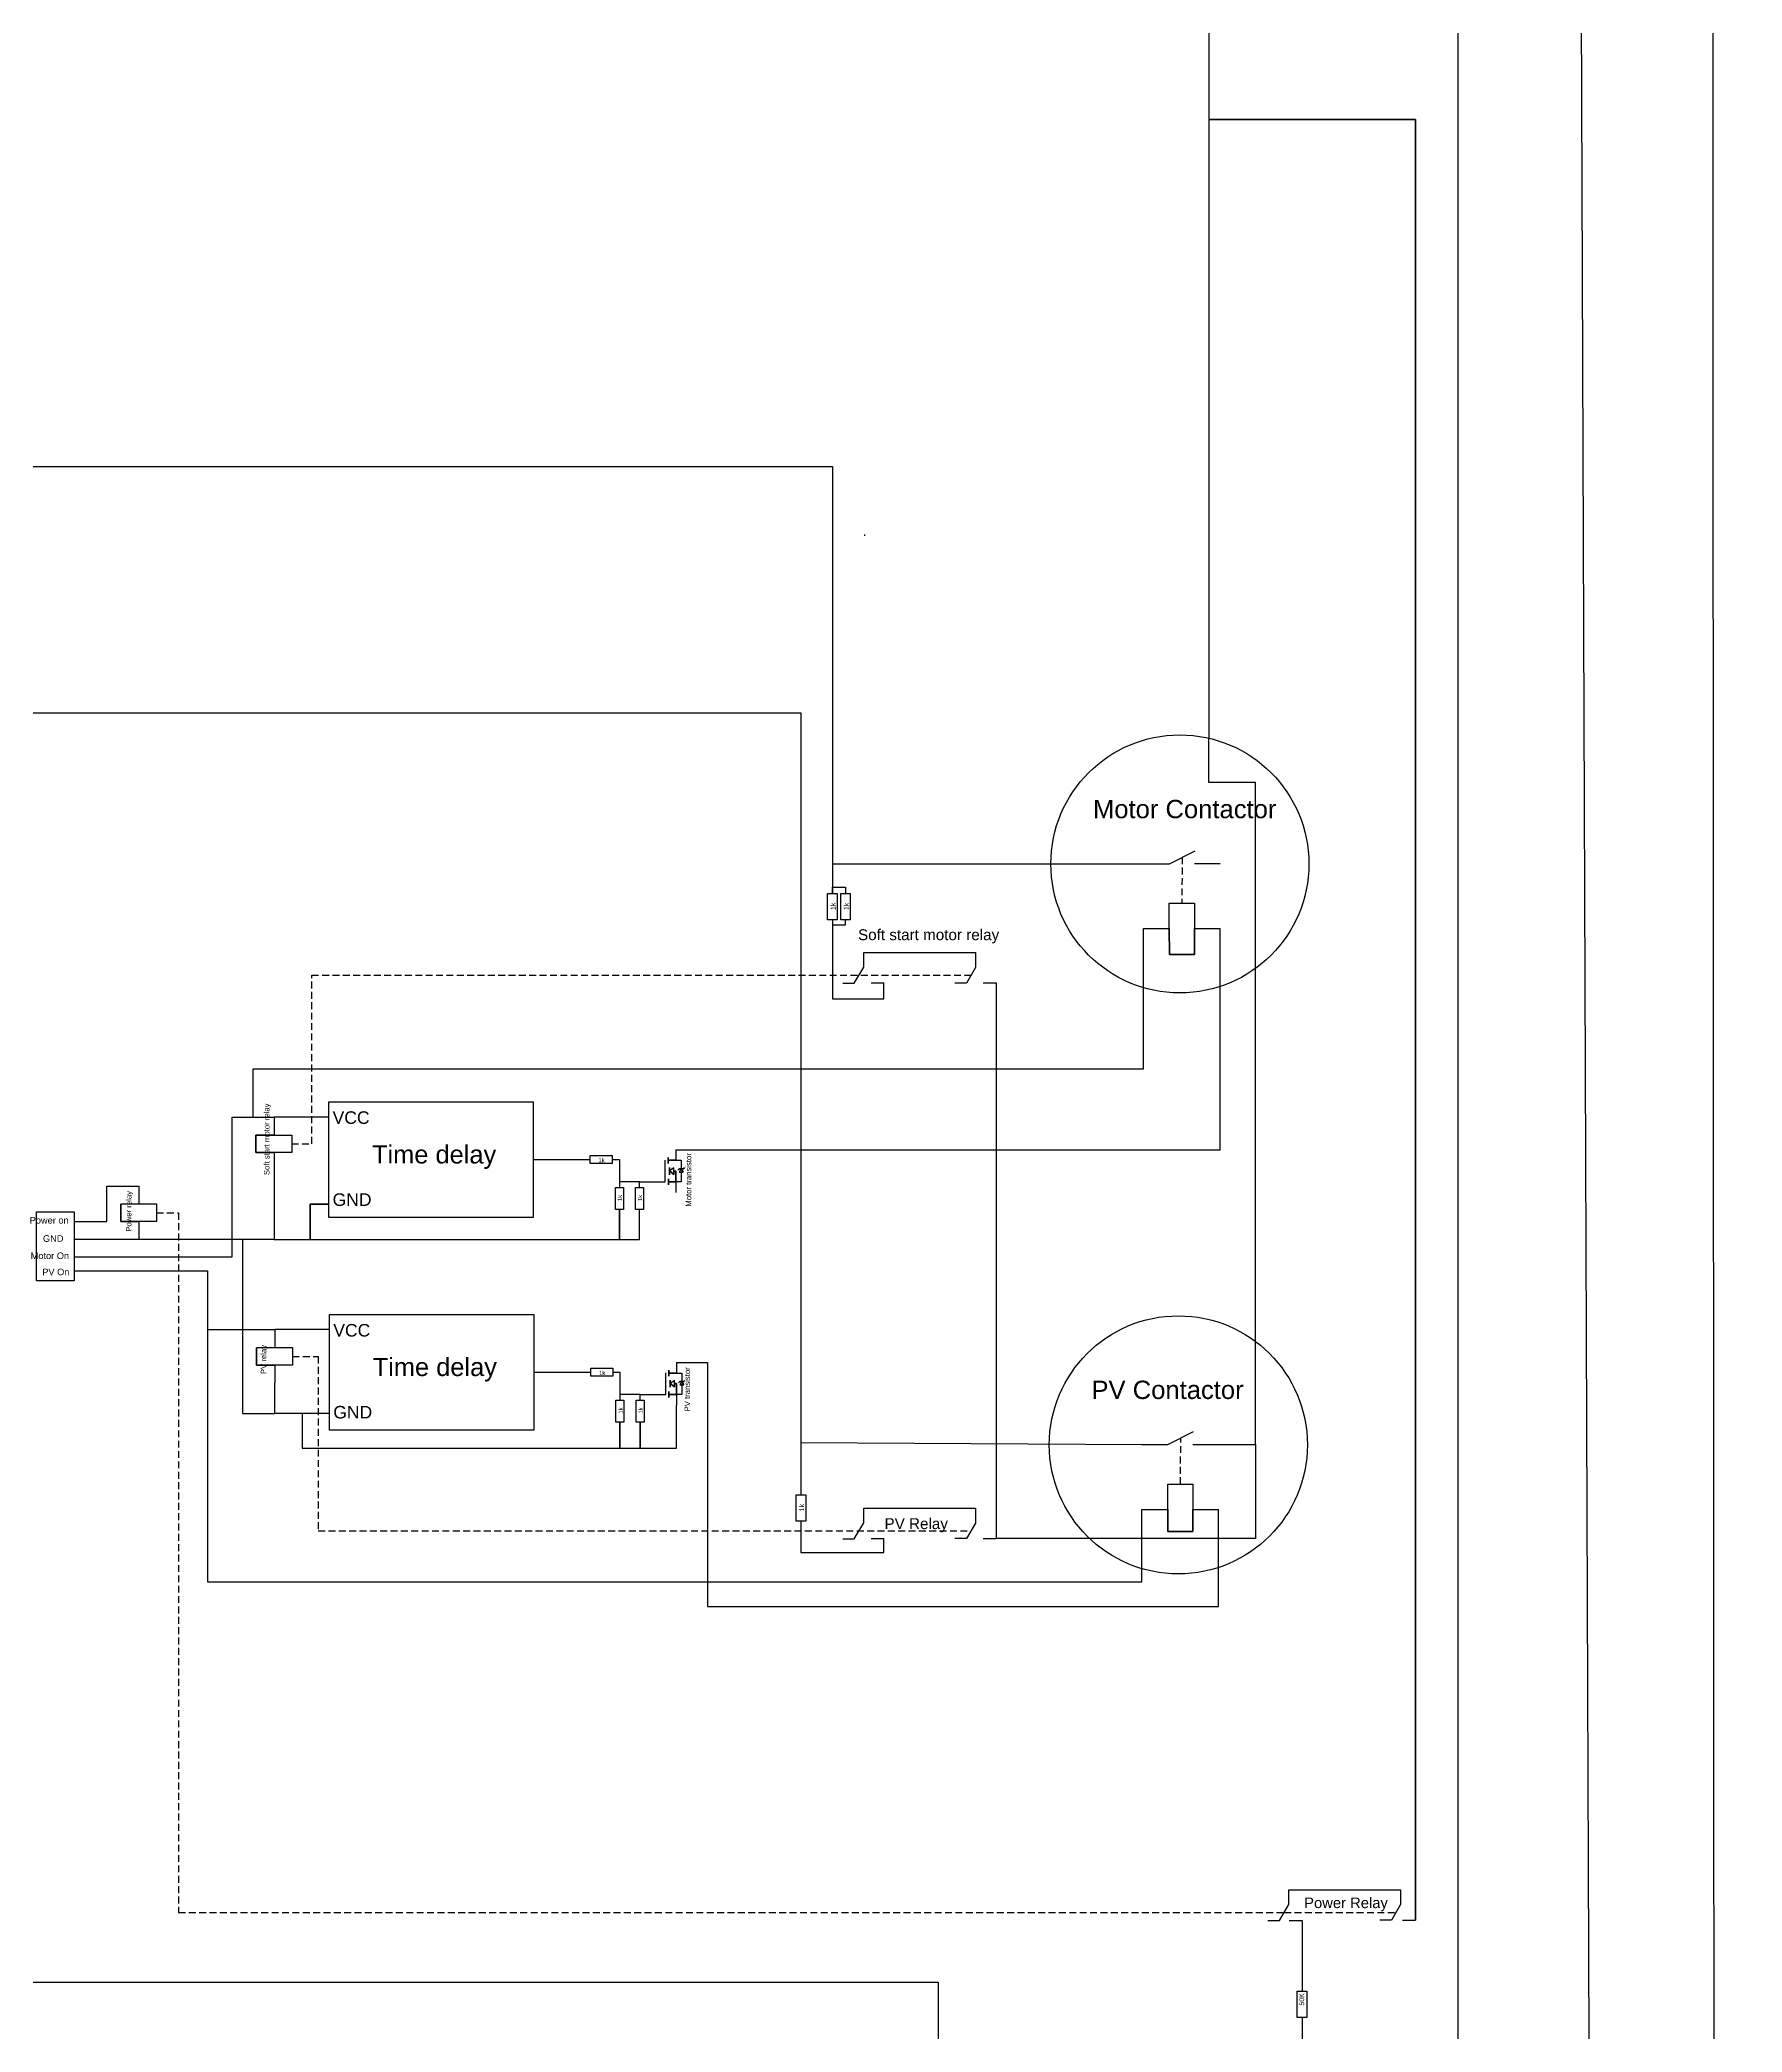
# Model space of a CAD drawing. Header units: inches. Extents: x -6006 to 7910, y 240 to 7918.
# Drawn here: x -2209.1 to -2085.8, y 3158.9 to 3303.2 of the extents above; entities that cross this region are included whole.
import ezdxf

# ---------------------------------------------------------------- set-up
doc = ezdxf.new("R2010")
doc.units = ezdxf.units.IN
doc.header["$MEASUREMENT"] = 0
doc.linetypes.add('DASHED', pattern=[0.75, 0.5, -0.25])
doc.styles.get("Standard").update_dxf_attribs({"font": 'arial.ttf'})

msp = doc.modelspace()

# ---------------------------------------------------------------- linework, layer by layer
for p, q in [((-2149.35, 3267.36), (-2149.35, 3267.26)), ((-2125.47, 3243.53), (-2123.62, 3243.53)), ((-2148.89, 3234.89), (-2147.96, 3234.89)), ((-2140.78, 3234.9), (-2139.83, 3234.9)), ((-2139.83, 3234.9), (-2139.83, 3194.67)), ((-2173.35, 3222.1), (-2169.22, 3222.1)), ((-2188.1, 3209.79), (-2192.06, 3209.79)), ((-2173.3, 3206.7), (-2169.17, 3206.7)), ((-2125.58, 3201.47), (-2123.73, 3201.47)), ((-2148.89, 3194.66), (-2147.96, 3194.66)), ((-2140.78, 3194.67), (-2139.83, 3194.67)), ((-2118.61, 3167.02), (-2117.68, 3167.02)), ((-2110.4, 3167.03), (-2109.47, 3167.03))]:
    msp.add_line(p, q)
at = {"color": 7, "true_color": 0xffffff}
msp.add_line((-2188.15, 3225.18), (-2192.1, 3225.18), dxfattribs=at)
at = {"color": 1}
msp.add_line((-2153.96, 3201.62), (-2153.96, 3197.83), dxfattribs=at)
for points in [[(-5824.67, 2011.21), (-5824.67, 1709.26), (-1912.3, 1709.26), (-1912.3, 3479.4), (-2280.59, 3479.4), (-2280.59, 3272.29), (-2151.69, 3272.29), (-2151.69, 3243.52), (-2129.18, 3243.52)], [(-2418.89, 3354.41), (-2418.89, 3478.34), (-2288.82, 3478.34), (-2288.82, 3363.24), (-2288.82, 3254.46), (-2153.96, 3254.46), (-2153.96, 3201.62), (-2129.29, 3201.47)], [(-2124.43, 3382.6), (-2124.43, 3297.41), (-2109.47, 3297.41), (-2109.47, 3167.03), (-2109.47, 3297.41), (-2124.43, 3297.41), (-2124.43, 3252.6)], [(-2109.47, 3167.03), (-2109.47, 3297.41)], [(-2123.73, 3201.47), (-2121.06, 3201.47), (-2121.06, 3249.41), (-2124.43, 3249.41), (-2124.43, 3252.6)]]:
    msp.add_lwpolyline(points, dxfattribs=at)
at = {"color": 3, "ltscale": 5}
msp.add_lwpolyline([(-2087.75, 2958.69), (-2087.98, 3424.15), (-2134.57, 3424.15)], dxfattribs=at)
at = {"color": 1, "ltscale": 5}
msp.add_lwpolyline([(-2124.52, 3407.63), (-2097.87, 3407.63), (-2096.12, 2947.29)], dxfattribs=at)
at = {"color": 4, "ltscale": 5}
msp.add_lwpolyline([(-2244.54, 3394.37), (-2244.54, 2989.86), (-2106.39, 2990.47), (-2106.39, 3394.98)], close=True, dxfattribs=at)
at = {"color": 3}
for points in [[(-2134.45, 3387.26), (-2134.45, 3379.39), (-2212.94, 3379.39), (-2212.94, 3162.55), (-2144.03, 3162.55), (-2144.03, 3149.05)], [(-2163.02, 3222.81), (-2123.62, 3222.81), (-2123.62, 3238.83)], [(-2192.1, 3221.32), (-2192.1, 3216.32), (-2189.49, 3216.32), (-2189.49, 3218.87), (-2188.15, 3218.87), (-2189.49, 3218.87), (-2189.49, 3216.32), (-2167.11, 3216.32), (-2167.11, 3218.5), (-2167.11, 3216.32), (-2165.65, 3216.32), (-2165.65, 3218.5)], [(-2192.1, 3216.32), (-2206.58, 3216.32)], [(-2194.4, 3216.32), (-2194.4, 3203.72), (-2192.05, 3203.72)], [(-2162.97, 3207.41), (-2160.73, 3207.41), (-2160.73, 3189.74), (-2123.73, 3189.74), (-2123.73, 3196.78)], [(-2188.1, 3203.72), (-2192.05, 3203.72), (-2192.05, 3205.93)], [(-2190.08, 3203.72), (-2190.08, 3201.2), (-2167.07, 3201.2), (-2167.07, 3203.1), (-2167.07, 3201.2), (-2165.6, 3201.2), (-2165.6, 3203.1), (-2165.6, 3201.2), (-2162.97, 3201.2), (-2162.97, 3204.33)]]:
    msp.add_lwpolyline(points, dxfattribs=at)
for points in [[(-2129.18, 3243.52), (-2127.28, 3243.52), (-2125.43, 3244.46)], [(-2151.69, 3243.52), (-2151.69, 3241.36), (-2151.69, 3241.82), (-2150.73, 3241.82), (-2150.73, 3241.36)], [(-2129.17, 3238.83), (-2127.3, 3238.83), (-2127.3, 3240.66), (-2125.47, 3240.66), (-2125.47, 3236.94), (-2127.28, 3236.94), (-2127.3, 3238.83), (-2127.28, 3236.94), (-2125.47, 3236.94), (-2125.47, 3238.83), (-2123.62, 3238.83)], [(-2193.63, 3225.18), (-2193.63, 3228.68), (-2129.17, 3228.68), (-2129.17, 3238.83)], [(-2151.69, 3239.45), (-2151.69, 3239.09), (-2150.73, 3239.09), (-2150.73, 3239.45)], [(-2151.69, 3239.09), (-2151.69, 3233.74), (-2147.96, 3233.74), (-2147.96, 3234.89)], [(-2150.94, 3234.88), (-2150.1, 3234.88), (-2149.42, 3236.04), (-2149.42, 3237.09), (-2141.33, 3237.09), (-2141.33, 3236.02), (-2141.98, 3234.88), (-2142.83, 3234.88)], [(-2206.58, 3215.07), (-2195.15, 3215.07), (-2195.15, 3225.18), (-2192.1, 3225.18)], [(-2192.1, 3225.18), (-2192.1, 3223.88), (-2190.83, 3223.88), (-2190.83, 3222.61), (-2193.42, 3222.61), (-2193.42, 3223.87), (-2192.1, 3223.88), (-2193.42, 3223.87), (-2193.42, 3222.61), (-2192.1, 3222.61), (-2192.1, 3221.32)], [(-2163.02, 3222.81), (-2163.02, 3222.05), (-2163.57, 3222.05), (-2163.57, 3222.25), (-2163.57, 3222.05), (-2163.57, 3221.83), (-2163.57, 3222.05), (-2163.02, 3222.05), (-2162.63, 3222.05), (-2162.63, 3221.43), (-2162.78, 3221.43), (-2162.87, 3221.34), (-2162.78, 3221.43), (-2162.63, 3221.43), (-2162.48, 3221.43), (-2162.4, 3221.51), (-2162.48, 3221.43), (-2162.63, 3221.43), (-2162.77, 3221.19), (-2162.49, 3221.19), (-2162.63, 3221.43), (-2162.49, 3221.19), (-2162.63, 3221.19), (-2162.63, 3220.5), (-2163.02, 3220.5), (-2163.02, 3221.27), (-2163.16, 3221.27), (-2163.16, 3221.51), (-2163.49, 3221.28), (-2163.16, 3221.03), (-2163.16, 3221.27), (-2163.16, 3221.03), (-2163.49, 3221.28), (-2163.49, 3221.28), (-2163.49, 3221.53), (-2163.49, 3221.28), (-2163.49, 3221.01), (-2163.49, 3221.28), (-2163.16, 3221.03), (-2163.16, 3221.27), (-2163.02, 3221.27), (-2163.02, 3220.5), (-2163.56, 3220.5), (-2163.56, 3220.71), (-2163.56, 3220.27), (-2163.56, 3220.49), (-2163.56, 3220.5), (-2163.02, 3220.5), (-2163.02, 3219.72)], [(-2167.63, 3222.1), (-2167.11, 3222.1), (-2167.11, 3220.09)], [(-2164.56, 3220.5), (-2163.8, 3220.5), (-2163.8, 3222.06)], [(-2206.58, 3217.63), (-2204.22, 3217.63), (-2204.22, 3220.19), (-2201.89, 3220.19)], [(-2201.89, 3220.19), (-2201.89, 3218.89), (-2200.61, 3218.89), (-2200.61, 3217.61), (-2203.2, 3217.61), (-2203.2, 3218.87), (-2201.89, 3218.89), (-2203.2, 3218.87), (-2203.2, 3217.61), (-2201.89, 3217.61), (-2201.89, 3216.32)], [(-2165.65, 3220.09), (-2165.65, 3220.5), (-2167.11, 3220.5)], [(-2165.65, 3220.5), (-2164.56, 3220.5)], [(-2206.58, 3214.05), (-2196.92, 3214.05), (-2196.92, 3209.79), (-2192.06, 3209.79)], [(-2196.92, 3209.79), (-2196.92, 3191.53), (-2129.28, 3191.53), (-2129.28, 3196.77)], [(-2192.06, 3209.79), (-2192.06, 3208.49), (-2190.78, 3208.49), (-2190.78, 3207.21), (-2193.37, 3207.21), (-2193.37, 3208.47), (-2192.06, 3208.49), (-2193.37, 3208.47), (-2193.37, 3207.21), (-2192.05, 3207.21), (-2192.05, 3205.93)], [(-2167.58, 3206.7), (-2167.07, 3206.7), (-2167.07, 3204.69)], [(-2164.51, 3205.1), (-2163.75, 3205.1), (-2163.75, 3206.66)], [(-2162.97, 3207.41), (-2162.97, 3206.65), (-2163.52, 3206.65), (-2163.52, 3206.86), (-2163.52, 3206.65), (-2163.52, 3206.43), (-2163.52, 3206.65), (-2162.97, 3206.65), (-2162.58, 3206.65), (-2162.58, 3206.04), (-2162.73, 3206.04), (-2162.82, 3205.95), (-2162.73, 3206.04), (-2162.58, 3206.04), (-2162.43, 3206.04), (-2162.36, 3206.11), (-2162.43, 3206.04), (-2162.58, 3206.04), (-2162.73, 3205.8), (-2162.44, 3205.8), (-2162.58, 3206.04), (-2162.44, 3205.8), (-2162.58, 3205.8), (-2162.58, 3205.1), (-2162.97, 3205.1), (-2162.97, 3205.88), (-2163.11, 3205.88), (-2163.11, 3206.12), (-2163.44, 3205.88), (-2163.11, 3205.64), (-2163.11, 3205.88), (-2163.11, 3205.64), (-2163.44, 3205.88), (-2163.44, 3205.88), (-2163.44, 3206.14), (-2163.44, 3205.88), (-2163.44, 3205.62), (-2163.44, 3205.88), (-2163.11, 3205.64), (-2163.11, 3205.88), (-2162.97, 3205.88), (-2162.97, 3205.1), (-2163.52, 3205.1), (-2163.52, 3205.31), (-2163.52, 3204.88), (-2163.52, 3205.1), (-2163.52, 3205.1), (-2162.97, 3205.1), (-2162.97, 3204.33)], [(-2165.6, 3204.69), (-2165.6, 3205.1), (-2167.07, 3205.1)], [(-2165.6, 3205.1), (-2164.51, 3205.1)], [(-2129.29, 3201.47), (-2127.39, 3201.47), (-2125.54, 3202.41)], [(-2121.06, 3201.47), (-2121.06, 3194.67), (-2139.83, 3194.67)], [(-2129.28, 3196.77), (-2127.41, 3196.77), (-2127.41, 3198.61), (-2125.58, 3198.61), (-2125.58, 3195.18), (-2127.39, 3195.18), (-2127.41, 3196.77), (-2127.39, 3195.18), (-2125.58, 3195.18), (-2125.58, 3196.78), (-2123.73, 3196.78)], [(-2150.94, 3194.65), (-2150.1, 3194.65), (-2149.42, 3195.81), (-2149.42, 3196.86), (-2141.33, 3196.86), (-2141.33, 3195.79), (-2141.98, 3194.66), (-2142.83, 3194.66)], [(-2153.96, 3195.92), (-2153.96, 3193.65), (-2147.96, 3193.65), (-2147.96, 3194.66)], [(-2120.16, 3167.02), (-2119.32, 3167.02), (-2118.64, 3168.18), (-2118.64, 3169.23), (-2110.55, 3169.23), (-2110.55, 3168.16), (-2111.2, 3167.03), (-2112.05, 3167.03)], [(-2117.68, 3167.02), (-2117.68, 3161.89)], [(-2117.68, 3159.98), (-2117.68, 3156.63), (-2120.57, 3156.63)]]:
    msp.add_lwpolyline(points)
at = {"linetype": 'DASHED'}
for points in [[(-2126.36, 3243.99), (-2126.39, 3240.66)], [(-2190.83, 3223.24), (-2189.38, 3223.24), (-2189.38, 3235.46), (-2141.65, 3235.46)], [(-2200.61, 3218.25), (-2199.03, 3218.25), (-2199.03, 3167.6), (-2118.98, 3167.6), (-2110.87, 3167.59)], [(-2190.78, 3207.85), (-2188.92, 3207.85), (-2188.92, 3195.23), (-2141.65, 3195.22)], [(-2126.49, 3198.61), (-2126.46, 3201.94)]]:
    msp.add_lwpolyline(points, dxfattribs=at)
for points in [[(-2152.04, 3241.36), (-2151.34, 3241.36), (-2151.34, 3239.45), (-2152.04, 3239.45)], [(-2151.08, 3241.36), (-2150.39, 3241.36), (-2150.39, 3239.45), (-2151.08, 3239.45)], [(-2188.15, 3226.28), (-2173.35, 3226.28), (-2173.35, 3217.91), (-2188.15, 3217.91)], [(-2167.63, 3222.39), (-2167.63, 3221.81), (-2169.22, 3221.81), (-2169.22, 3222.39)], [(-2167.4, 3220.09), (-2166.82, 3220.09), (-2166.82, 3218.5), (-2167.4, 3218.5)], [(-2165.94, 3220.09), (-2165.36, 3220.09), (-2165.36, 3218.5), (-2165.94, 3218.5)], [(-2209.3, 3218.33), (-2206.58, 3218.33), (-2206.58, 3213.32), (-2209.3, 3213.32)], [(-2188.1, 3210.89), (-2173.3, 3210.89), (-2173.3, 3202.52), (-2188.1, 3202.52)], [(-2167.58, 3206.99), (-2167.58, 3206.42), (-2169.17, 3206.42), (-2169.17, 3206.99)], [(-2167.36, 3204.69), (-2166.78, 3204.69), (-2166.78, 3203.1), (-2167.36, 3203.1)], [(-2165.89, 3204.69), (-2165.31, 3204.69), (-2165.31, 3203.1), (-2165.89, 3203.1)], [(-2154.3, 3197.83), (-2153.61, 3197.83), (-2153.61, 3195.92), (-2154.3, 3195.92)], [(-2117.34, 3159.98), (-2118.03, 3159.98), (-2118.03, 3161.89), (-2117.34, 3161.89)]]:
    msp.add_lwpolyline(points, close=True)
for centre in [(-2126.53, 3243.51), (-2126.64, 3201.45)]:
    msp.add_circle(centre, 9.34)

# ---------------------------------------------------------------- texts
for s, height, p in [('Motor Contactor', 1.3261, (-2132.82, 3246.82)), ('Soft start motor relay', 0.7884, (-2149.83, 3237.99)), ('VCC', 0.908, (-2187.87, 3224.69)), ('Time delay', 1.317, (-2185.02, 3221.82)), ('1k', 0.301, (-2168.62, 3221.91)), ('GND', 0.908, (-2187.87, 3218.75)), ('Power on', 0.478, (-2209.8, 3217.47)), ('Motor On', 0.478, (-2209.73, 3214.9)), ('GND', 0.478, (-2208.84, 3216.15)), ('PV On', 0.478, (-2208.89, 3213.73)), ('VCC', 0.908, (-2187.82, 3209.29)), ('Time delay', 1.317, (-2184.97, 3206.43)), ('1k', 0.301, (-2168.57, 3206.51)), ('PV Contactor', 1.3261, (-2132.93, 3204.77)), ('GND', 0.908, (-2187.82, 3203.36)), ('PV Relay', 0.788, (-2147.91, 3195.35)), ('Power Relay', 0.765, (-2117.53, 3167.91))]:
    msp.add_text(s, height=height).set_placement(p)
for s, height, p in [('1k', 0.361, (-2151.46, 3240.17)), ('1k', 0.361, (-2150.5, 3240.17)), ('Soft start motor relay', 0.4, (-2192.44, 3220.98)), ('Motor transistor', 0.4, (-2161.9, 3218.69)), ('Power relay', 0.4, (-2202.43, 3216.88)), ('1k', 0.301, (-2166.92, 3219.1)), ('1k', 0.301, (-2165.46, 3219.1)), ('PV relay', 0.4, (-2192.67, 3206.57)), ('PV transistor', 0.4, (-2161.99, 3203.87)), ('1k', 0.301, (-2166.87, 3203.71)), ('1k', 0.301, (-2165.41, 3203.71)), ('1k', 0.361, (-2153.73, 3196.64)), ('50K', 0.361, (-2117.53, 3160.85))]:
    msp.add_text(s, height=height, rotation=90).set_placement(p)

doc.saveas('drawing.dxf')
